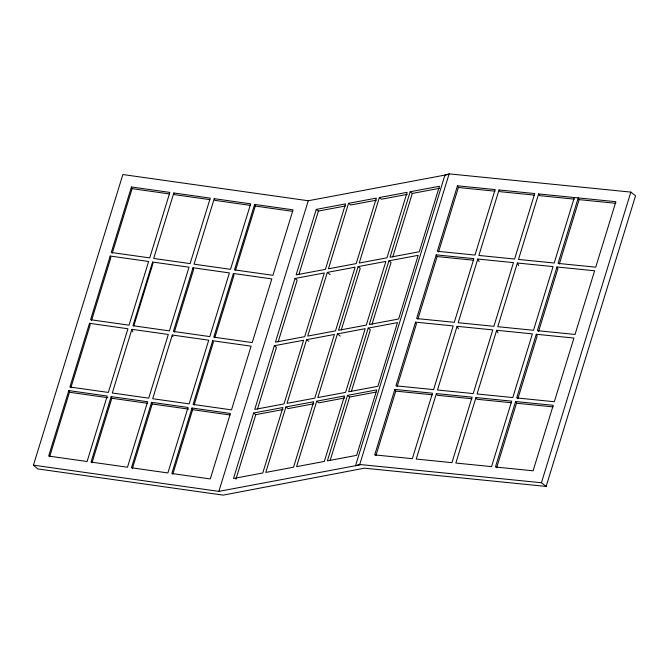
<?xml version="1.0" encoding="UTF-8"?>
<svg xmlns="http://www.w3.org/2000/svg" width="669" height="669" viewBox="0 0 669 669"><rect width="100%" height="100%" fill="white"/><g stroke="black" fill="none" stroke-linecap="round" stroke-linejoin="round"><path stroke-width="1" d="M546.138 486.422L541.438 482.734L359.721 464.495L355.532 465.716L444.944 175.086L449.133 173.865L630.85 192.103L635.55 195.791L546.138 486.422L364.421 468.183L223.12 495.135L37.715 468.91L33.45 465.156L122.862 174.534L308.258 200.75L447.712 174.567M68.807 390.596L48.661 456.074L87.079 461.51L107.224 396.031L68.807 390.596L69.459 392.268L49.615 456.751M89.504 323.319L69.91 387.008L108.328 392.444L127.921 328.755L89.504 323.319L90.156 324.992L70.864 387.686M110.193 256.051L90.608 319.732L129.025 325.167L148.618 261.479L110.193 256.051L110.845 257.716L91.561 320.409M131.442 186.977L111.297 252.464L149.722 257.891L169.867 192.413L131.442 186.977L132.094 188.65L112.258 253.133M111.188 396.592L91.043 462.07L127.478 467.221L147.623 401.743L111.188 396.592L111.84 398.256L92.004 462.747M131.885 329.315L112.292 393.004L148.727 398.155L168.32 334.467L131.885 329.315L132.863 331.816M152.582 262.039L132.989 325.728L169.424 330.879L189.018 267.199L152.582 262.039L153.05 263.252L133.767 325.937M173.831 192.973L153.686 258.451L190.121 263.611L210.267 198.124L173.831 192.973L174.484 194.637L209.907 199.655M151.587 402.303L131.45 467.782L167.886 472.941L188.031 407.454L151.587 402.303L152.239 403.976L132.403 468.459M172.284 335.027L152.691 398.716L189.135 403.867L208.72 340.187L172.284 335.027L172.937 336.699M192.981 267.759L173.388 331.439L209.823 336.599L229.417 272.91L192.981 267.759L193.634 269.423L174.35 332.117M214.231 198.685L194.085 264.171L230.521 269.323L250.666 203.844L214.231 198.685L214.883 200.357L250.306 205.366M191.995 408.023L171.849 473.501L210.267 478.937L230.412 413.45L191.995 408.023L192.647 409.687L172.803 474.179M212.692 340.747L193.098 404.427L231.516 409.863L251.109 346.174L212.692 340.747L213.344 342.411L194.052 405.105M233.389 273.47L213.796 337.159L252.213 342.587L271.806 278.906L233.389 273.47L234.041 275.135L214.749 337.828M254.638 204.405L234.493 269.883L272.91 275.319L293.055 209.832L254.638 204.405L255.29 206.069L235.446 270.56M33.45 465.156L218.855 491.381L308.258 200.75M253.635 413.007L233.489 478.494L262.766 472.991L282.912 407.513L253.635 413.007L255.767 414.68L283.029 409.553M274.323 345.731L254.738 409.42L284.016 403.925L303.609 340.237L274.323 345.731L276.464 347.403L257.481 409.094M295.021 278.463L275.427 342.143L304.713 336.649L324.306 272.96L295.021 278.463L297.161 280.127L278.179 341.826M316.27 209.389L296.124 274.875L325.41 269.373L345.555 203.894L316.27 209.389L318.411 211.061L345.664 205.943M235.923 479.163L255.767 414.68M298.876 274.558L318.411 211.061M285.931 406.944L265.785 472.423L293.557 467.213L313.702 401.726L285.931 406.944L288.071 408.608L313.853 403.767M306.628 339.668L287.034 403.357L314.806 398.139L334.4 334.458L306.628 339.668L308.769 341.332M327.325 272.392L307.732 336.081L335.504 330.871L355.097 267.182L327.325 272.392L330.177 274.616M348.574 203.326L328.429 268.804L356.201 263.594L376.346 198.116L348.574 203.326L350.707 204.99L376.496 200.148M316.721 401.166L296.584 466.644L324.348 461.426L344.493 395.948L316.721 401.166L318.862 402.83L344.644 397.988M337.419 333.89L317.825 397.57L345.597 392.36L365.19 328.671L337.419 333.89L340.27 336.106M358.116 266.613L338.522 330.302L366.294 325.084L385.888 261.395L358.116 266.613L360.257 268.277L341.274 329.976M379.365 197.547L359.22 263.026L386.991 257.808L407.137 192.329L379.365 197.547L381.497 199.211L407.287 194.37M347.52 395.379L327.375 460.857L356.652 455.363L376.798 389.885L347.52 395.379L349.653 397.043L375.903 392.118M368.209 328.103L348.624 391.791L377.901 386.297L397.495 322.609L368.209 328.103L370.35 329.775L351.367 391.465M388.906 260.835L369.313 324.515L398.599 319.021L418.192 255.332L388.906 260.835L391.047 262.499L372.064 324.197M410.156 191.76L390.01 257.247L419.296 251.745L439.441 186.266L410.156 191.76L412.296 193.433L439.55 188.307M330.118 460.54L349.653 397.043M392.762 256.921L412.296 193.433M359.721 464.495L449.133 173.865M394.835 389.417L374.699 454.903L412.347 458.675L432.492 393.196L394.835 389.417L395.739 391.114L375.903 455.606M415.533 322.14L395.939 385.829L433.596 389.609L453.189 325.92L415.533 322.14L416.436 323.846L397.152 386.531M436.23 254.872L416.636 318.553L454.293 322.333L473.886 258.652L436.23 254.872L437.133 256.57L417.849 319.255M457.479 185.798L437.334 251.285L474.99 255.065L495.135 189.578L457.479 185.798L458.382 187.496L438.546 251.987M436.38 393.589L416.235 459.068L451.951 462.655L472.097 397.169L436.38 393.589L437.283 395.287L471.971 398.766M457.078 326.313L437.484 390.002L473.2 393.581L492.794 329.901L457.078 326.313L458.432 328.864M477.775 259.037L458.181 322.726L493.889 326.313L513.483 262.624L477.775 259.037L479.129 261.587M499.024 189.971L478.879 255.449L514.586 259.037L534.732 193.558L499.024 189.971L499.927 191.668L534.615 195.147M475.977 397.562L455.84 463.04L491.548 466.628L511.693 401.149L475.977 397.562L476.88 399.259L511.576 402.746M496.674 330.285L477.081 393.974L512.797 397.562L532.39 333.873L496.674 330.285L498.029 332.836M517.371 263.017L497.778 326.698L533.494 330.285L553.087 266.597L517.371 263.017L518.726 265.56M559.284 264.104L579.12 199.621L578.217 197.924L558.071 263.402L595.728 267.182L615.873 201.695L538.62 193.943L518.475 259.43L554.191 263.009L574.337 197.531M515.582 401.534L495.436 467.021L533.093 470.8L553.238 405.314L515.582 401.534L516.485 403.231L496.641 467.723M536.279 334.266L516.685 397.946L554.342 401.726L573.927 338.046L536.279 334.266L537.174 335.963L517.89 398.649M556.968 266.99L537.383 330.678L575.031 334.458L594.624 270.769L556.968 266.99L557.871 268.687L538.587 331.381M541.438 482.734L630.85 192.103M218.855 491.381L360.156 464.846M458.382 187.496L495.018 191.175M574.211 199.128L539.523 195.641L538.62 193.943M579.12 199.621L615.756 203.292M437.133 256.57L473.769 260.241M395.739 391.114L432.375 394.794M516.485 403.231L553.121 406.911M132.094 188.65L169.508 193.935M255.29 206.069L292.696 211.362M69.459 392.268L107.876 397.695M111.84 398.256L147.264 403.265M152.239 403.976L188.683 409.127M192.647 409.687L230.052 414.981"/></g></svg>
